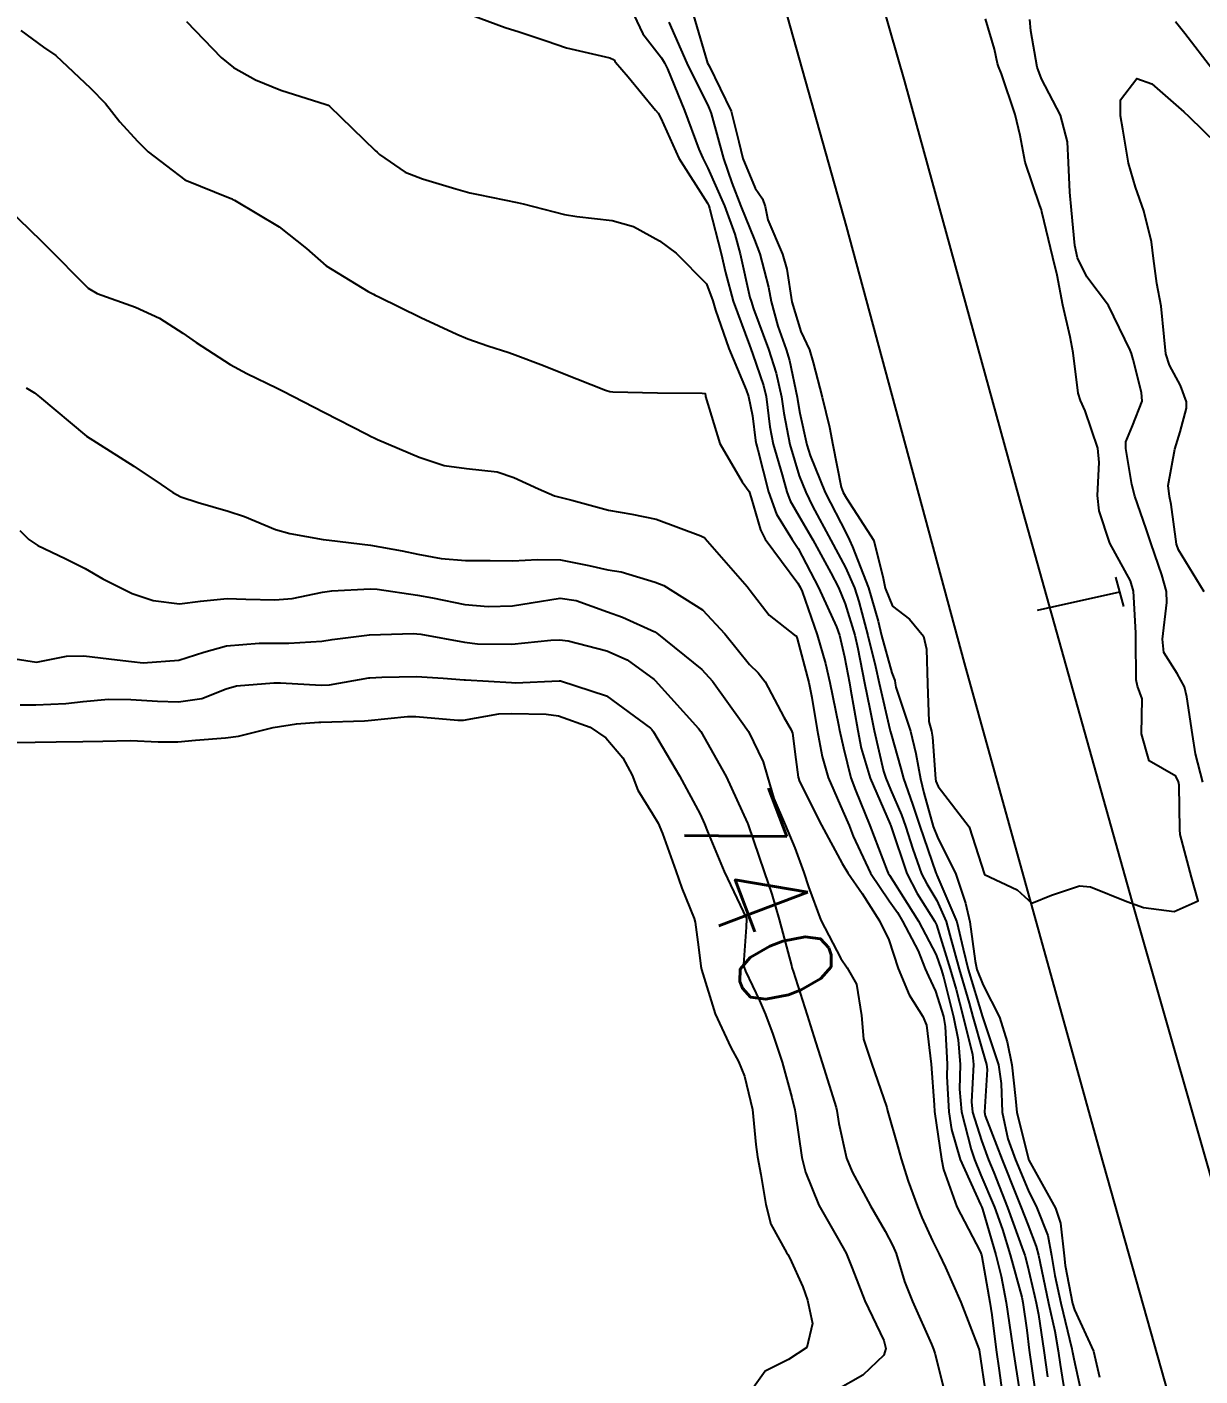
# Model space of a CAD drawing. Header units: metres. Extents: x 298520 to 308411, y 7433745 to 7450750.
# Drawn here: x 298802.7 to 298852, y 7450322.4 to 7450379.2 of the extents above; entities that cross this region are included whole.
import ezdxf
from ezdxf.enums import TextEntityAlignment as Align

# ---------------------------------------------------------------- set-up
doc = ezdxf.new("R2010")
doc.units = ezdxf.units.M
doc.header["$LTSCALE"] = 10
for name, color, linetype in [('Cotas', 45, 'Continuous'), ('Curvas de Nivel 1m', 11, 'Continuous'), ('Curvas de Nivel 5m', 15, 'Continuous'), ('Linha Férrea', 251, 'TRACKS'), ('Pórtico', 62, 'Continuous')]:
    doc.layers.add(name, color=color, linetype=linetype)
doc.styles.add('Style-STANDARD', font='STANDARD.shx')
doc.linetypes.add('TRACKS', pattern='A,0.15,[130,ltypeshp.shx,S=0.25,R=0,X=0,Y=0],0.15', length=0.3)

msp = doc.modelspace()

# ---------------------------------------------------------------- linework, layer by layer
at = {"layer": 'Curvas de Nivel 1m', "flags": 128}
for points, elevation in [([(298821.382, 7450379.648), (298822.784, 7450379.136), (298823.375, 7450378.95), (298824.508, 7450378.573), (298825.369, 7450378.285), (298827.187, 7450377.859), (298827.364, 7450377.773), (298827.402, 7450377.718), (298827.425, 7450377.679), (298827.962, 7450377.063), (298829.102, 7450375.653), (298829.215, 7450375.535), (298829.33, 7450375.318), (298830.09, 7450373.642), (298831.294, 7450371.74), (298831.353, 7450371.629), (298831.384, 7450371.537), (298831.877, 7450369.624), (298832.058, 7450368.819), (298832.379, 7450367.619), (298833.057, 7450365.77), (298833.122, 7450365.611), (298833.211, 7450365.38), (298833.658, 7450364.064), (298833.76, 7450363.601), (298833.915, 7450362.333), (298834.058, 7450361.597), (298834.434, 7450360.311), (298834.633, 7450359.588), (298834.771, 7450359.217), (298835.133, 7450358.586), (298835.722, 7450357.574), (298836.489, 7450356.179), (298836.808, 7450355.563), (298837.086, 7450354.874), (298837.493, 7450353.556), (298837.625, 7450352.997), (298837.904, 7450351.551), (298838.124, 7450350.462), (298838.314, 7450349.547), (298838.705, 7450347.844), (298838.799, 7450347.542), (298838.998, 7450347.073), (298839.457, 7450346.002), (298839.622, 7450345.53), (298839.94, 7450344.553), (298840.305, 7450343.52), (298840.524, 7450343.092), (298840.942, 7450342.395), (298841.338, 7450341.506), (298841.496, 7450340.932), (298841.885, 7450339.5), (298842.306, 7450338.078), (298842.467, 7450337.494), (298842.869, 7450336.068), (298843.037, 7450335.488), (298843.062, 7450335.285), (298842.956, 7450333.489), (298842.983, 7450333.337), (298843.693, 7450331.481), (298844.297, 7450329.968), (298844.49, 7450329.473), (298844.776, 7450328.761), (298845.132, 7450327.83), (298845.226, 7450327.463), (298845.485, 7450326.194), (298845.649, 7450325.456), (298845.908, 7450324.27), (298846.045, 7450323.45), (298846.13, 7450322.871), (298846.353, 7450321.445)], 734), ([(298828.201, 7450379.668), (298828.577, 7450378.864), (298829.365, 7450377.863), (298829.494, 7450377.649), (298829.61, 7450377.397), (298830.331, 7450375.64), (298830.938, 7450374.012), (298831.105, 7450373.632), (298831.309, 7450373.217), (298832.017, 7450371.623), (298832.449, 7450370.444), (298832.678, 7450369.616), (298833.079, 7450367.778), (298833.127, 7450367.611), (298833.238, 7450367.294), (298833.868, 7450365.6), (298834.191, 7450364.583), (298834.405, 7450363.592), (298834.505, 7450362.909), (298834.755, 7450361.586), (298835.153, 7450360.266), (298835.431, 7450359.577), (298835.718, 7450358.993), (298836.484, 7450357.566), (298837.106, 7450356.406), (298837.479, 7450355.556), (298837.667, 7450354.975), (298838.048, 7450353.55), (298838.364, 7450352.243), (298838.516, 7450351.545), (298838.972, 7450349.593), (298838.983, 7450349.54), (298839.021, 7450349.397), (298839.425, 7450347.952), (298839.549, 7450347.532), (298839.917, 7450346.45), (298840.231, 7450345.521), (298840.91, 7450343.554), (298840.926, 7450343.51), (298840.936, 7450343.493), (298840.952, 7450343.46), (298841.781, 7450341.502), (298842.056, 7450340.359), (298842.26, 7450339.496), (298842.87, 7450337.503), (298842.883, 7450337.463), (298843.538, 7450335.483), (298843.646, 7450334.687), (298843.689, 7450333.481), (298843.93, 7450332.371), (298844.255, 7450331.476), (298844.794, 7450330.202), (298845.154, 7450329.464), (298845.61, 7450328.296), (298845.773, 7450327.455), (298845.913, 7450326.611), (298846.164, 7450325.449), (298846.628, 7450323.528), (298846.645, 7450323.441), (298846.654, 7450323.383), (298846.71, 7450323.101), (298847.079, 7450321.436)], 733), ([(298829.667, 7450379.36), (298830.43, 7450377.639), (298831.335, 7450375.801), (298831.412, 7450375.629), (298831.451, 7450375.509), (298831.973, 7450373.623), (298832.32, 7450372.603), (298832.706, 7450371.616), (298833.272, 7450370.2), (298833.494, 7450369.607), (298833.857, 7450368.209), (298833.981, 7450367.599), (298834.261, 7450366.561), (298834.602, 7450365.589), (298834.741, 7450365.12), (298835.07, 7450363.582), (298835.087, 7450363.477), (298835.186, 7450362.906), (298835.482, 7450361.577), (298835.617, 7450361.125), (298836.252, 7450359.569), (298837.126, 7450357.848), (298837.275, 7450357.558), (298837.394, 7450357.282), (298838.067, 7450355.55), (298838.471, 7450354.154), (298838.619, 7450353.545), (298839.057, 7450351.974), (298839.173, 7450351.657), (298839.191, 7450351.538), (298839.22, 7450351.368), (298839.839, 7450349.528), (298840.069, 7450348.58), (298840.255, 7450347.521), (298840.399, 7450346.921), (298840.798, 7450345.513), (298840.976, 7450345.06), (298841.747, 7450343.502), (298842.148, 7450342.29), (298842.331, 7450341.496), (298842.563, 7450339.839), (298842.635, 7450339.493), (298842.896, 7450338.838), (298843.589, 7450337.483), (298843.906, 7450336.447), (298844.098, 7450335.478), (298844.257, 7450334.061), (298844.318, 7450333.475), (298844.813, 7450331.47), (298845.94, 7450329.453), (298846.146, 7450328.819), (298846.298, 7450327.447), (298846.35, 7450327.038), (298846.653, 7450325.441), (298846.739, 7450325.167), (298847.536, 7450323.432), (298847.79, 7450322.341)], 732), ([(298830.711, 7450379.637), (298831.263, 7450377.732), (298831.302, 7450377.631), (298831.361, 7450377.521), (298832.294, 7450375.62), (298832.616, 7450374.321), (298832.778, 7450373.615), (298833.3, 7450372.367), (298833.616, 7450371.925), (298833.716, 7450371.604), (298833.84, 7450371.047), (298834.455, 7450369.592), (298834.631, 7450368.964), (298834.847, 7450367.586), (298835.224, 7450366.341), (298835.587, 7450365.576), (298835.744, 7450365.038), (298836.128, 7450363.571), (298836.434, 7450362.314), (298836.576, 7450361.566), (298836.923, 7450359.786), (298837.003, 7450359.561), (298837.141, 7450359.329), (298838.295, 7450357.548), (298838.688, 7450355.955), (298838.773, 7450355.543), (298839.085, 7450354.782), (298839.792, 7450354.241), (298840.381, 7450353.52), (298840.517, 7450352.968), (298840.547, 7450351.518), (298840.614, 7450349.931), (298840.72, 7450349.515), (298840.77, 7450349.263), (298840.889, 7450347.512), (298840.907, 7450347.416), (298841, 7450347.19), (298842.306, 7450345.497), (298842.953, 7450343.49), (298844.322, 7450342.844), (298844.941, 7450342.285), (298845.776, 7450342.621), (298846.949, 7450343.015), (298847.414, 7450342.97), (298848.942, 7450342.352), (298849.636, 7450342.106), (298850.938, 7450341.929), (298851.944, 7450342.378), (298851.655, 7450343.383), (298851.186, 7450345.172), (298851.175, 7450345.388), (298851.139, 7450347.25), (298851.113, 7450347.389), (298851.005, 7450347.632), (298849.873, 7450348.268), (298849.561, 7450349.412), (298849.579, 7450350.878), (298849.391, 7450351.415), (298849.328, 7450351.688), (298849.321, 7450353.416), (298849.324, 7450353.665), (298849.218, 7450355.418), (298849.099, 7450355.846), (298848.223, 7450357.429), (298847.778, 7450358.792), (298847.702, 7450359.434), (298847.774, 7450360.824), (298847.713, 7450361.435), (298847.188, 7450362.998), (298846.99, 7450363.442), (298846.895, 7450363.743), (298846.681, 7450365.445), (298846.553, 7450366.117), (298846.246, 7450367.45), (298846.002, 7450368.706), (298845.829, 7450369.454), (298845.362, 7450371.38), (298845.343, 7450371.459), (298845.286, 7450371.648), (298844.668, 7450373.47), (298844.445, 7450374.594), (298844.248, 7450375.476), (298843.661, 7450377.183), (298843.539, 7450377.487), (298843.501, 7450377.625), (298843.37, 7450378.224), (298842.996, 7450379.494)], 731), ([(298852.14, 7450347.379), (298851.824, 7450348.572), (298851.699, 7450349.383), (298851.464, 7450350.968), (298851.364, 7450351.387), (298851.058, 7450351.944), (298850.5, 7450352.831), (298850.435, 7450353.4), (298850.621, 7450354.93), (298850.61, 7450355.397), (298850.406, 7450356.098), (298849.957, 7450357.407), (298849.759, 7450358.041), (298849.277, 7450359.418), (298849.15, 7450359.907), (298848.902, 7450361.423), (298848.896, 7450361.703), (298849.182, 7450362.374), (298849.587, 7450363.414), (298849.558, 7450363.776), (298849.21, 7450365.159), (298849.132, 7450365.421), (298849.082, 7450365.554), (298848.162, 7450367.431), (298847.255, 7450368.64), (298846.862, 7450369.444), (298846.755, 7450369.958), (298846.618, 7450371.447), (298846.539, 7450372.203), (298846.481, 7450373.448), (298846.448, 7450374.323), (298846.151, 7450375.452), (298845.356, 7450376.978), (298845.162, 7450377.463), (298844.902, 7450378.991), (298844.857, 7450379.468)], 732), ([(298850.99, 7450379.394), (298851.378, 7450378.896), (298852.538, 7450377.378)], 732), ([(298802.406, 7450379.007), (298803.366, 7450378.314), (298803.875, 7450377.955), (298805.343, 7450376.581), (298805.967, 7450375.93), (298806.568, 7450375.164), (298807.317, 7450374.349), (298807.757, 7450373.906), (298809.301, 7450372.719), (298811.215, 7450371.95), (298811.293, 7450371.923), (298811.327, 7450371.903), (298811.392, 7450371.869), (298813.277, 7450370.747), (298814.419, 7450369.828), (298815.256, 7450369.104), (298817.02, 7450368.027), (298817.244, 7450367.907), (298817.314, 7450367.87), (298817.462, 7450367.797), (298819.23, 7450366.929), (298820.751, 7450366.224), (298821.217, 7450366.032), (298822.059, 7450365.737), (298822.938, 7450365.452), (298823.209, 7450365.359), (298824.4, 7450364.907), (298825.202, 7450364.583), (298827.002, 7450363.875), (298827.194, 7450363.819), (298827.319, 7450363.803), (298829.194, 7450363.759), (298831.075, 7450363.75), (298831.194, 7450363.728), (298831.215, 7450363.63), (298831.218, 7450363.605), (298831.815, 7450361.624), (298832.754, 7450360.009), (298833.044, 7450359.611), (298833.14, 7450359.337), (298833.524, 7450358.001), (298833.723, 7450357.601), (298835.095, 7450355.75), (298835.194, 7450355.579), (298835.276, 7450355.393), (298835.912, 7450353.572), (298836.255, 7450352.374), (298836.446, 7450351.566), (298836.806, 7450349.783), (298836.851, 7450349.562), (298837.015, 7450348.815), (298837.329, 7450347.557), (298837.517, 7450347.036), (298838.125, 7450345.549), (298838.854, 7450343.641), (298838.901, 7450343.541), (298838.952, 7450343.457), (298839.7, 7450342.288), (298840.169, 7450341.521), (298840.912, 7450340.103), (298841.13, 7450339.508), (298841.221, 7450339.185), (298841.641, 7450337.502), (298841.847, 7450336.527), (298841.921, 7450335.499), (298841.893, 7450334.453), (298841.98, 7450333.499), (298842.39, 7450331.922), (298842.533, 7450331.493), (298842.803, 7450330.842), (298843.374, 7450329.484), (298843.707, 7450328.547), (298844.031, 7450327.477), (298844.52, 7450325.697), (298844.567, 7450325.472), (298844.726, 7450324.316), (298844.834, 7450323.468), (298845.064, 7450321.832)], 736), ([(298852.189, 7450355.379), (298851.119, 7450357.152), (298851.035, 7450357.391), (298850.806, 7450359.061), (298850.738, 7450359.396), (298850.681, 7450359.866), (298850.955, 7450361.393), (298851.18, 7450362.113), (298851.457, 7450363.121), (298851.452, 7450363.387), (298851.2, 7450364.062), (298850.733, 7450364.922), (298850.581, 7450365.399), (298850.505, 7450366.12), (298850.38, 7450367.403), (298850.206, 7450368.359), (298850.056, 7450369.408), (298849.978, 7450370.118), (298849.649, 7450371.415), (298849.298, 7450372.414), (298849.009, 7450373.423), (298848.769, 7450374.86), (298848.677, 7450375.42), (298848.669, 7450376.094), (298849.357, 7450376.991), (298849.997, 7450376.76), (298851.336, 7450375.591), (298851.542, 7450375.388), (298853.316, 7450373.657)], 733), ([(298801.359, 7450371.989), (298803.266, 7450370.162), (298803.461, 7450369.958), (298805.245, 7450368.16), (298805.612, 7450367.936), (298807.237, 7450367.365), (298808.234, 7450366.906), (298809.227, 7450366.277), (298809.776, 7450365.884), (298811.209, 7450364.95), (298811.912, 7450364.572), (298813.194, 7450363.952), (298813.417, 7450363.838), (298815.184, 7450362.931), (298816.942, 7450362.036), (298817.174, 7450361.909), (298817.249, 7450361.875), (298817.413, 7450361.796), (298819.162, 7450361.048), (298820.215, 7450360.702), (298821.155, 7450360.582), (298822.45, 7450360.44), (298823.15, 7450360.196), (298824.185, 7450359.714), (298824.86, 7450359.424), (298825.139, 7450359.354), (298825.585, 7450359.249), (298827.134, 7450358.822), (298828.116, 7450358.648), (298829.131, 7450358.441), (298831.015, 7450357.74), (298831.124, 7450357.69), (298831.195, 7450357.629), (298831.889, 7450356.844), (298832.971, 7450355.611), (298833.091, 7450355.447), (298833.892, 7450354.409), (298834.944, 7450353.582), (298835.022, 7450353.53), (298835.071, 7450353.421), (298835.556, 7450351.575), (298835.684, 7450350.933), (298835.917, 7450349.571), (298836.128, 7450348.453), (298836.37, 7450347.566), (298836.989, 7450346.152), (298837.253, 7450345.557), (298837.425, 7450345.107), (298838.16, 7450343.548), (298838.941, 7450342.378), (298839.286, 7450341.884), (298839.497, 7450341.532), (298840.158, 7450340.278), (298840.453, 7450339.517), (298840.59, 7450339.205), (298840.894, 7450338.579), (298841.221, 7450337.507), (298841.294, 7450337.091), (298841.376, 7450335.505), (298841.371, 7450334.989), (298841.45, 7450333.504), (298841.565, 7450332.763), (298841.923, 7450331.499), (298842.785, 7450329.608), (298842.837, 7450329.489), (298842.868, 7450329.403), (298843.422, 7450327.483), (298843.654, 7450326.581), (298843.866, 7450325.479), (298844.061, 7450324.139), (298844.152, 7450323.476), (298844.429, 7450321.74)], 737), ([(298802.637, 7450363.968), (298802.982, 7450363.754), (298803.189, 7450363.588), (298805.173, 7450361.94), (298807.154, 7450360.668), (298808.309, 7450359.903), (298808.805, 7450359.561), (298809.138, 7450359.388), (298809.868, 7450359.15), (298811.132, 7450358.781), (298811.819, 7450358.549), (298813.125, 7450358.014), (298813.718, 7450357.834), (298815.121, 7450357.581), (298815.384, 7450357.554), (298817.118, 7450357.353), (298818.447, 7450357.111), (298819.115, 7450356.97), (298820.087, 7450356.786), (298821.112, 7450356.698), (298822.154, 7450356.699), (298823.113, 7450356.691), (298824.141, 7450356.742), (298825.113, 7450356.732), (298826.308, 7450356.491), (298827.109, 7450356.311), (298827.66, 7450356.223), (298829.095, 7450355.798), (298829.463, 7450355.646), (298831.083, 7450354.627), (298832.02, 7450353.621), (298833.06, 7450352.333), (298833.424, 7450351.972), (298833.728, 7450351.6), (298834.513, 7450350.105), (298834.814, 7450349.583), (298834.871, 7450349.432), (298835.01, 7450348.327), (298835.117, 7450347.579), (298835.172, 7450347.407), (298836.093, 7450345.569), (298836.959, 7450343.946), (298837.205, 7450343.557), (298837.801, 7450342.694), (298838.537, 7450341.544), (298838.921, 7450340.743), (298839.325, 7450339.534), (298839.787, 7450338.422), (298840.353, 7450337.518), (298840.512, 7450337.149), (298840.711, 7450335.512), (298840.837, 7450333.801), (298840.841, 7450333.51), (298841.137, 7450331.507), (298841.232, 7450331.08), (298841.79, 7450329.5), (298842.764, 7450327.622), (298842.818, 7450327.489), (298842.832, 7450327.42), (298843.182, 7450325.486), (298843.26, 7450324.96), (298843.444, 7450323.483), (298843.573, 7450322.612), (298843.719, 7450321.48)], 738), ([(298802.362, 7450357.971), (298802.737, 7450357.584), (298803.117, 7450357.334), (298804.277, 7450356.783), (298805.107, 7450356.369), (298805.852, 7450355.933), (298807.094, 7450355.316), (298807.971, 7450355.026), (298809.088, 7450354.885), (298809.972, 7450354.999), (298811.091, 7450355.099), (298811.876, 7450355.074), (298813.091, 7450355.046), (298813.822, 7450355.103), (298815.096, 7450355.368), (298815.489, 7450355.425), (298817.099, 7450355.516), (298817.396, 7450355.498), (298819.095, 7450355.25), (298819.73, 7450355.127), (298821.09, 7450354.859), (298822.065, 7450354.763), (298823.089, 7450354.795), (298823.882, 7450354.927), (298825.094, 7450355.121), (298825.772, 7450355.014), (298827.086, 7450354.545), (298827.724, 7450354.315), (298829.074, 7450353.708), (298829.167, 7450353.649), (298831.058, 7450352.118), (298831.5, 7450351.626), (298832.789, 7450349.85), (298832.957, 7450349.611), (298833.022, 7450349.511), (298833.637, 7450348.228), (298833.818, 7450347.598), (298834.088, 7450346.688), (298834.564, 7450345.586), (298834.968, 7450344.609), (298835.348, 7450343.576), (298835.55, 7450342.971), (298836.059, 7450341.569), (298836.909, 7450339.954), (298837.168, 7450339.557), (298837.57, 7450338.879), (298837.776, 7450337.551), (298837.859, 7450336.564), (298838.193, 7450335.547), (298838.835, 7450333.688), (298838.876, 7450333.539), (298839.308, 7450332.023), (298839.45, 7450331.53), (298839.744, 7450330.581), (298840.126, 7450329.52), (298840.321, 7450329.059), (298840.769, 7450328.079), (298841.038, 7450327.507), (298841.312, 7450326.95), (298841.962, 7450325.498), (298842.714, 7450323.531), (298842.721, 7450323.49), (298843.017, 7450321.487)], 739), ([(298802.373, 7450350.63), (298803.033, 7450350.629), (298804.3, 7450350.681), (298805.035, 7450350.775), (298806.095, 7450350.871), (298807.037, 7450350.858), (298808.16, 7450350.779), (298809.036, 7450350.759), (298810.017, 7450350.901), (298811.044, 7450351.306), (298811.483, 7450351.429), (298813.049, 7450351.556), (298813.328, 7450351.558), (298815.047, 7450351.453), (298815.395, 7450351.469), (298817.052, 7450351.764), (298817.087, 7450351.765), (298817.597, 7450351.792), (298819.053, 7450351.816), (298820.171, 7450351.759), (298821.052, 7450351.687), (298821.116, 7450351.685), (298823.05, 7450351.566), (298823.216, 7450351.562), (298825.052, 7450351.643), (298825.109, 7450351.643), (298827.043, 7450351.006), (298828.905, 7450349.652), (298828.961, 7450349.59), (298829.021, 7450349.496), (298830.122, 7450347.639), (298830.987, 7450346.029), (298831.17, 7450345.628), (298831.302, 7450345.302), (298832.001, 7450343.62), (298832.933, 7450341.641), (298832.942, 7450341.619), (298832.928, 7450341.277), (298832.811, 7450339.704), (298832.824, 7450339.611), (298832.901, 7450339.419), (298833.48, 7450338.192), (298833.734, 7450337.597), (298834.052, 7450336.77), (298834.44, 7450335.586), (298834.841, 7450334.099), (298834.965, 7450333.579), (298834.993, 7450333.417), (298835.26, 7450331.576), (298835.419, 7450330.958), (298835.987, 7450329.568), (298836.769, 7450328.192), (298837.129, 7450327.556), (298837.382, 7450326.928), (298837.918, 7450325.548), (298838.718, 7450323.873), (298838.802, 7450323.539), (298838.71, 7450323.264), (298837.833, 7450322.418), (298836.695, 7450321.769)], 741), ([(298802.079, 7450349.04), (298803.014, 7450349.063), (298803.891, 7450349.074), (298805.014, 7450349.086), (298805.851, 7450349.095), (298807.015, 7450349.127), (298808.189, 7450349.077), (298809.015, 7450349.073), (298809.754, 7450349.144), (298811.017, 7450349.247), (298811.566, 7450349.316), (298813.021, 7450349.678), (298814.004, 7450349.835), (298814.945, 7450349.9), (298815.024, 7450349.9), (298816.865, 7450349.961), (298817.026, 7450349.972), (298818.668, 7450350.136), (298819.028, 7450350.136), (298820.799, 7450349.98), (298821.027, 7450349.99), (298822.519, 7450350.246), (298823.031, 7450350.27), (298824.502, 7450350.237), (298825.03, 7450350.166), (298826.365, 7450349.687), (298827.019, 7450349.245), (298827.741, 7450348.399), (298828.122, 7450347.663), (298828.369, 7450347.032), (298828.987, 7450346.036), (298829.215, 7450345.648), (298829.405, 7450345.217), (298829.967, 7450343.645), (298830.22, 7450342.915), (298830.742, 7450341.633), (298830.781, 7450341.482), (298830.915, 7450340.435), (298831.021, 7450339.629), (298831.044, 7450339.486), (298831.614, 7450337.623), (298832.279, 7450336.206), (298832.604, 7450335.613), (298832.854, 7450335.005), (298833.189, 7450333.605), (298833.335, 7450332.12), (298833.394, 7450331.601), (298833.534, 7450330.866), (298833.748, 7450329.596), (298833.958, 7450328.775), (298834.627, 7450327.582), (298834.68, 7450327.499), (298834.761, 7450327.341), (298835.301, 7450326.134), (298835.501, 7450325.579), (298835.715, 7450324.588), (298835.477, 7450323.579), (298834.708, 7450323.077), (298833.717, 7450322.586), (298833.018, 7450321.607)], 742)]:
    msp.add_lwpolyline(points, dxfattribs=dict(at, elevation=elevation))
at = {"layer": 'Curvas de Nivel 5m', "flags": 128}
for points, elevation in [([(298809.378, 7450379.39), (298810.836, 7450377.875), (298811.357, 7450377.446), (298812.275, 7450376.931), (298813.343, 7450376.497), (298815.254, 7450375.901), (298815.334, 7450375.867), (298815.396, 7450375.819), (298817.315, 7450373.959), (298817.401, 7450373.886), (298817.503, 7450373.797), (298818.573, 7450373.049), (298819.303, 7450372.768), (298820.712, 7450372.343), (298821.297, 7450372.179), (298821.652, 7450372.101), (298823.293, 7450371.772), (298823.535, 7450371.718), (298825.286, 7450371.261), (298825.803, 7450371.177), (298827.283, 7450371.019), (298828.184, 7450370.762), (298829.271, 7450370.162), (298829.983, 7450369.643), (298831.25, 7450368.352), (298831.519, 7450367.627), (298831.631, 7450367.232), (298832.198, 7450365.62), (298832.928, 7450363.88), (298833.027, 7450363.612), (298833.185, 7450362.79), (298833.316, 7450361.75), (298833.344, 7450361.607), (298833.409, 7450361.367), (298833.861, 7450359.599), (298834.194, 7450358.655), (298834.865, 7450357.584), (298835.117, 7450357.202), (298835.973, 7450355.571), (298836.721, 7450353.919), (298836.85, 7450353.562), (298837.064, 7450352.656), (298837.272, 7450351.558), (298837.318, 7450351.288), (298837.616, 7450349.554), (298837.761, 7450348.807), (298838.137, 7450347.549), (298838.984, 7450345.606), (298839.005, 7450345.562), (298839.012, 7450345.54), (298839.028, 7450345.494), (298839.685, 7450343.529), (298840.113, 7450342.691), (298840.867, 7450341.511), (298840.931, 7450341.365), (298841.509, 7450339.504), (298841.753, 7450338.643), (298842.059, 7450337.498), (298842.442, 7450335.92), (298842.488, 7450335.494), (298842.405, 7450333.929), (298842.45, 7450333.494), (298842.821, 7450332.292), (298843.123, 7450331.487), (298843.339, 7450330.951), (298843.922, 7450329.479), (298844.584, 7450327.653), (298844.642, 7450327.471), (298844.759, 7450327.029), (298845.059, 7450325.778), (298845.131, 7450325.464), (298845.226, 7450324.972), (298845.443, 7450323.459), (298845.597, 7450322.352)], 735), ([(298801.712, 7450352.633), (298803.058, 7450352.419), (298804.334, 7450352.673), (298805.06, 7450352.696), (298806.455, 7450352.53), (298807.058, 7450352.452), (298807.549, 7450352.404), (298809.059, 7450352.508), (298810.101, 7450352.841), (298811.065, 7450353.114), (298812.438, 7450353.22), (298813.067, 7450353.218), (298813.681, 7450353.22), (298815.068, 7450353.311), (298815.505, 7450353.379), (298817.071, 7450353.578), (298818.926, 7450353.627), (298819.071, 7450353.622), (298819.234, 7450353.606), (298821.068, 7450353.262), (298821.615, 7450353.197), (298823.067, 7450353.179), (298824.712, 7450353.348), (298825.07, 7450353.371), (298825.441, 7450353.324), (298827.065, 7450352.905), (298827.919, 7450352.525), (298829.053, 7450351.691), (298829.097, 7450351.65), (298829.76, 7450350.925), (298830.924, 7450349.631), (298831.022, 7450349.501), (298832.08, 7450347.619), (298832.983, 7450345.651), (298832.995, 7450345.622), (298833.01, 7450345.582), (298833.687, 7450343.599), (298834.007, 7450342.657), (298834.306, 7450341.589), (298834.832, 7450339.653), (298834.848, 7450339.581), (298834.861, 7450339.539), (298834.901, 7450339.426), (298835.49, 7450337.574), (298835.771, 7450336.674), (298836.12, 7450335.567), (298836.707, 7450333.69), (298836.738, 7450333.561), (298836.827, 7450333.004), (298837.146, 7450331.557), (298837.379, 7450330.98), (298838.155, 7450329.546), (298838.772, 7450328.48), (298839.099, 7450327.868), (298839.228, 7450327.533), (298839.588, 7450326.364), (298839.916, 7450325.522), (298840.716, 7450323.73), (298840.809, 7450323.509), (298840.868, 7450323.352), (298841.329, 7450321.504)], 740)]:
    msp.add_lwpolyline(points, dxfattribs=dict(at, elevation=elevation))
at = {"layer": 'Linha Férrea', "flags": 128}
msp.add_lwpolyline([(298729.261, 7450749.95), (298734.809, 7450730.65), (298742.343, 7450703.451), (298750.119, 7450676.237), (298757.889, 7450649.199), (298765.189, 7450623.712), (298769.985, 7450606.424), (298776.494, 7450583.287), (298783.055, 7450560.248), (298788.164, 7450542.214), (298793.821, 7450521.584), (298798.125, 7450506.606), (298804.386, 7450484.418), (298809.295, 7450466.837), (298814.551, 7450448.858), (298819.559, 7450431.225), (298826.267, 7450408.649), (298831.926, 7450389.314), (298837.135, 7450370.779), (298842.092, 7450352.398), (298847.802, 7450331.823), (298852.149, 7450316.412), (298858.34, 7450294.769), (298862.969, 7450278.965), (298867.952, 7450260.088), (298870.924, 7450249.95), (298873.722, 7450238.982), (298878.355, 7450222.697), (298882.025, 7450210.358), (298885.603, 7450197.651), (298890.189, 7450181.049), (298894.637, 7450166.006), (298898.995, 7450149.812), (298904.361, 7450131.79), (298908.122, 7450117.709), (298911.93, 7450103.946), (298916.104, 7450089.039), (298920.554, 7450073.399), (298923.212, 7450064.319), (298926.468, 7450052.577), (298930.321, 7450038.956), (298934.723, 7450023.223), (298938.252, 7450011.622), (298941.509, 7449999.193), (298944.399, 7449989.651), (298947.701, 7449977.682), (298952.335, 7449961.49), (298956.967, 7449946.581), (298961.92, 7449929.017), (298965.909, 7449915.258), (298970.082, 7449900.905), (298973.936, 7449887.787), (298977.788, 7449874.853), (298981.549, 7449862.469), (298986.366, 7449847.197), (298989.852, 7449836.37), (298994.575, 7449822.337), (298999.437, 7449807.292), (299004.068, 7449794.269), (299008.7, 7449781.657), (299013.057, 7449770.328), (299018.285, 7449757.718), (299022.322, 7449748.037), (299026.817, 7449737.63), (299031.861, 7449726.852), (299036.814, 7449716.896), (299043.096, 7449705.205), (299047.821, 7449696.534), (299054.335, 7449685.572), (299060.664, 7449675.852), (299069.469, 7449663.104), (299077.541, 7449652.872), (299085.429, 7449643.336), (299089.832, 7449637.784), (299098.728, 7449628.561), (299107.993, 7449618.793), (299117.442, 7449610.031), (299127.077, 7449601.223), (299138.453, 7449591.782), (299150.409, 7449582.651), (299162.779, 7449573.982), (299174.004, 7449567.002), (299185.962, 7449560.295), (299199.698, 7449553.222), (299213.253, 7449547.024), (299227.033, 7449541.5), (299241.999, 7449536.525), (299258.424, 7449531.831), (299277.224, 7449527.814), (299295.935, 7449525.032), (299311.589, 7449523.57), (299326.876, 7449522.883), (299340.975, 7449522.747), (299353.572, 7449523.111), (299369.274, 7449524.069), (299382.826, 7449525.211), (299396.609, 7449526.717), (299414.178, 7449529.501), (299430.969, 7449532.603), (299440.142, 7449534.839), (299451.094, 7449537.487), (299469.666, 7449542.917), (299486.963, 7449547.755), (299510.376, 7449554.83), (299531.414, 7449561.037), (299544.903, 7449564.894), (299559.186, 7449569.068), (299590.197, 7449576.665), (299616.417, 7449582.259), (299645.03, 7449585.805), (299675.251, 7449587.635), (299705.522, 7449586.259), (299732.882, 7449582.825), (299762.581, 7449576.088), (299791.888, 7449566.944), (299816.217, 7449556.896), (299840.774, 7449544.781), (299859.676, 7449534.387), (299878.529, 7449521.308), (299897.376, 7449507.135), (299919.538, 7449486.991), (299927.658, 7449478.626), (299947.133, 7449456.962), (299961.499, 7449437.961), (299971.137, 7449424.784), (299981.869, 7449408.322), (299997.595, 7449383.682), (300016.228, 7449354.96), (300035.864, 7449324.687), (300055.136, 7449295.587), (300073.232, 7449268.397), (300085.868, 7449249.95), (300089.501, 7449244.778), (300101.211, 7449227.647), (300111.197, 7449214.14), (300124.752, 7449194.736), (300135.909, 7449179.759), (300148.296, 7449162.129), (300160.805, 7449144.566), (300173.129, 7449128.481), (300185.523, 7449112.088), (300198.402, 7449095.758), (300207.462, 7449083.98), (300220.094, 7449068.515), (300233.468, 7449051.744), (300246.778, 7449035.349), (300263.478, 7449015.076), (300277.526, 7448998.444), (300292.814, 7448981.501), (300306.688, 7448964.856), (300324.623, 7448944.393), (300340.398, 7448926.517), (300357.9, 7448907.843), (300372.755, 7448891.817), (300392.041, 7448871.054), (300410.717, 7448852.066), (300427.475, 7448834.137), (300439.245, 7448822.858), (300454.898, 7448806.525), (300473.448, 7448788.164), (300493.111, 7448768.808), (300511.705, 7448749.95), (300518.198, 7448743.612), (300525.672, 7448735.984), (300530.889, 7448730.361), (300538.141, 7448723.284), (300543.771, 7448717.624), (300548.924, 7448711.903), (300554.778, 7448706.093), (300562.444, 7448698.573), (300570.483, 7448690.198), (300580.06, 7448680.508), (300590.013, 7448670.628), (300599.102, 7448661.391), (300608.565, 7448651.702), (300616.68, 7448643.32), (300625.581, 7448633.859), (300633.62, 7448625.859), (300641.21, 7448617.858), (300649.582, 7448609.897), (300659.386, 7448599.72), (300667.387, 7448591.231), (300676.098, 7448582.784), (300683.871, 7448574.669), (300691.725, 7448567.153), (300703.33, 7448554.876), (300711.744, 7448546.351), (300718.093, 7448539.767), (300726.506, 7448530.983), (300733.153, 7448523.695), (300741.152, 7448514.418), (300747.426, 7448507.242), (300750.054, 7448504.018), (300758.169, 7448493.99), (300764.854, 7448485.238), (300772.251, 7448475.55), (300781.114, 7448462.855), (300788.178, 7448452.147), (300795.99, 7448439.115), (300802.712, 7448427.661), (300809.137, 7448414.665), (300814.959, 7448402.42), (300819.763, 7448391.601), (300824.722, 7448378.533), (300829.079, 7448366.59), (300833.249, 7448353.858), (300836.592, 7448342.438), (300839.822, 7448330.572), (300842.678, 7448317.912), (300845.758, 7448304.202), (300848.387, 7448291.169), (300849.927, 7448279.903), (300851.843, 7448266.756), (300852.632, 7448254.174), (300852.974, 7448249.95), (300853.718, 7448237.64), (300853.896, 7448226.066), (300854.164, 7448215.145), (300853.836, 7448203.832), (300853.598, 7448192.905), (300852.795, 7448182.25), (300851.991, 7448170.79), (300850.801, 7448159.302), (300849.223, 7448146.768), (300848.151, 7448135.486), (300846.96, 7448124.114), (300845.442, 7448113.546), (300844.222, 7448102.204), (300842.288, 7448090.385), (300840.978, 7448078.33), (300839.608, 7448068.386), (300838.209, 7448056.39), (300836.541, 7448045.166), (300835.023, 7448032.665), (300833.535, 7448020.341), (300832.284, 7448009.205), (300831.094, 7447998.637), (300829.874, 7447985.926), (300828.432, 7447973.713), (300826.546, 7447955.639), (300825.162, 7447943.391), (300824.986, 7447942.247), (300823.836, 7447930.96), (300822.657, 7447919.829), (300821.593, 7447909.075), (300820.243, 7447895.408), (300819.533, 7447885.934), (300818.679, 7447872.07), (300818.298, 7447858.799), (300817.927, 7447851.916), (300817.786, 7447841.862), (300817.933, 7447833.489), (300818.516, 7447815.843), (300820.361, 7447795.876), (300822.449, 7447776.733), (300825.922, 7447758.996), (300827.722, 7447750.217), (300828.687, 7447743.229), (300830.467, 7447731.539), (300833.751, 7447711.152), (300838.977, 7447681.969), (300842.161, 7447664.851), (300846.249, 7447643.566), (300856.898, 7447587.933), (300861.3, 7447564.706), (300863.731, 7447552.015), (300867.081, 7447534.8), (300870.251, 7447518.153), (300879.139, 7447471.406), (300882.717, 7447452.426), (300886.196, 7447433.436), (300890.621, 7447408.952), (300893.065, 7447393.996), (300894.895, 7447382.534), (300896.018, 7447374.923), (300897.056, 7447367.88), (300898.671, 7447355.202), (300899.884, 7447344.173), (300901.155, 7447328.57), (300902.425, 7447306.17), (300902.632, 7447290.927), (300902.643, 7447274.906), (300901.209, 7447249.806), (300899.894, 7447235.454), (300897.424, 7447214.973), (300896.24, 7447207.108, -0.017609), (300893.245, 7447191.067), (300890.79, 7447180.008), (300886.347, 7447162.337), (300883.122, 7447151.267), (300877.521, 7447133.871), (300873.858, 7447123.752), (300865.532, 7447103.056), (300859.822, 7447090.388), (300850.503, 7447071.406), (300846.315, 7447063.106), (300836.805, 7447045.834), (300827.664, 7447031.197), (300815.395, 7447013.014), (300803.069, 7446996.228), (300792.968, 7446983.245), (300781.446, 7446969.292), (300759.63, 7446945.435), (300748.36, 7446933.669), (300737.301, 7446922.447), (300720.178, 7446905.644), (300707.821, 7446893.561), (300697.057, 7446883.028), (300686.376, 7446872.224), (300676.506, 7446862.329), (300660.145, 7446845.845), (300651.989, 7446837.638), (300637.917, 7446823.835), (300624.102, 7446810.419), (300614.955, 7446801.573), (300610.107, 7446796.538), (300599.124, 7446785.64, 0.017844), (300588.776, 7446774.611), (300582.973, 7446768.596), (300572.807, 7446757.15), (300570.635, 7446754.423, -0.018804), (300566.868, 7446749.902, -0.021463), (300565.197, 7446747.771, 0.014089), (300560.744, 7446742.236), (300556.818, 7446737.065), (300549.018, 7446726.402), (300544.903, 7446720.152), (300542.989, 7446717.435), (300540.702, 7446714.014), (300534.516, 7446704.131), (300528.813, 7446694.775), (300525.37, 7446688.688), (300519.775, 7446678.443, 0.017217), (300513.559, 7446666.068), (300510.115, 7446659.471), (300505.35, 7446648.44), (300501.39, 7446638.953, 0.017957), (300498.447, 7446631.125), (300492.383, 7446614.647), (300488.086, 7446600.958), (300484.889, 7446590.082), (300482.448, 7446580.533), (300479.028, 7446566.174), (300474.999, 7446546.195), (300472.245, 7446530.076), (300469.723, 7446510.133), (300467.649, 7446494.09), (300465.343, 7446472.628), (300462.509, 7446448.283), (300460.589, 7446427.75), (300458.173, 7446403.459), (300455.716, 7446377.743), (300453.679, 7446357.578), (300451.179, 7446331.957), (300448.408, 7446302.907), (300446.096, 7446278.461), (300443.948, 7446255.986), (300443.327, 7446249.95), (300441.921, 7446236.026), (300439.714, 7446214.959), (300437.145, 7446189.663), (300434.772, 7446164.489), (300432.986, 7446145.942), (300427.675, 7446092.019), (300425.457, 7446069.071), (300422.052, 7446034.05), (300420.454, 7446017.74), (300416.946, 7445981.751), (300414.159, 7445952.95), (300410.686, 7445916.311), (300408.437, 7445891.812), (300405.718, 7445868.171), (300403.766, 7445842.739), (300401.654, 7445818.651), (300400.337, 7445806.143), (300399.876, 7445801.282), (300399.266, 7445794.558)], format="xyb", dxfattribs=at)
msp.add_lwpolyline([(298733.552, 7450749.95), (298737.214, 7450737.519), (298741.055, 7450723.734), (298746.003, 7450706.861), (298749.539, 7450693.89), (298753.263, 7450680.784), (298756.704, 7450667.405), (298761.795, 7450650.812), (298766.509, 7450634.07), (298771.318, 7450617.332), (298775.326, 7450602.767), (298779.851, 7450586.88), (298783.906, 7450572.076), (298788.431, 7450556.236), (298792.014, 7450543.503), (298796.115, 7450529.028), (298799.934, 7450515.643), (298803.518, 7450502.863), (298807.477, 7450488.815), (298811.532, 7450474.718), (298814.928, 7450462.931), (298818.181, 7450450.724), (298822.376, 7450436.486), (298826.524, 7450421.871), (298829.962, 7450410.092), (298834.158, 7450395.757), (298839.58, 7450376.856), (298844.577, 7450358.702), (298849.244, 7450342.015), (298853.156, 7450328.343), (298857.683, 7450311.415), (298863.385, 7450291.665), (298867.958, 7450274.975), (298872.247, 7450259.984), (298875.461, 7450249.95), (298877.569, 7450240.979), (298880.872, 7450229.325), (298884.541, 7450216.988), (298886.56, 7450208.172), (298889.403, 7450193.507), (298891.787, 7450181.305), (298894.384, 7450166.862)], dxfattribs=at)
at = {"layer": 'Pórtico'}
for points in [[(298848.462, 7450356.006), (298848.8, 7450354.773)], [(298848.635, 7450355.377), (298845.167, 7450354.599)]]:
    msp.add_lwpolyline(points, dxfattribs=at)

# ---------------------------------------------------------------- texts
at = {"layer": 'Cotas', "style": 'Style-STANDARD'}
msp.add_text('740', height=4, rotation=290.691, dxfattribs=at).set_placement((298833.476, 7450342.476, 740), align=Align.MIDDLE_CENTER)

doc.saveas('drawing.dxf')
